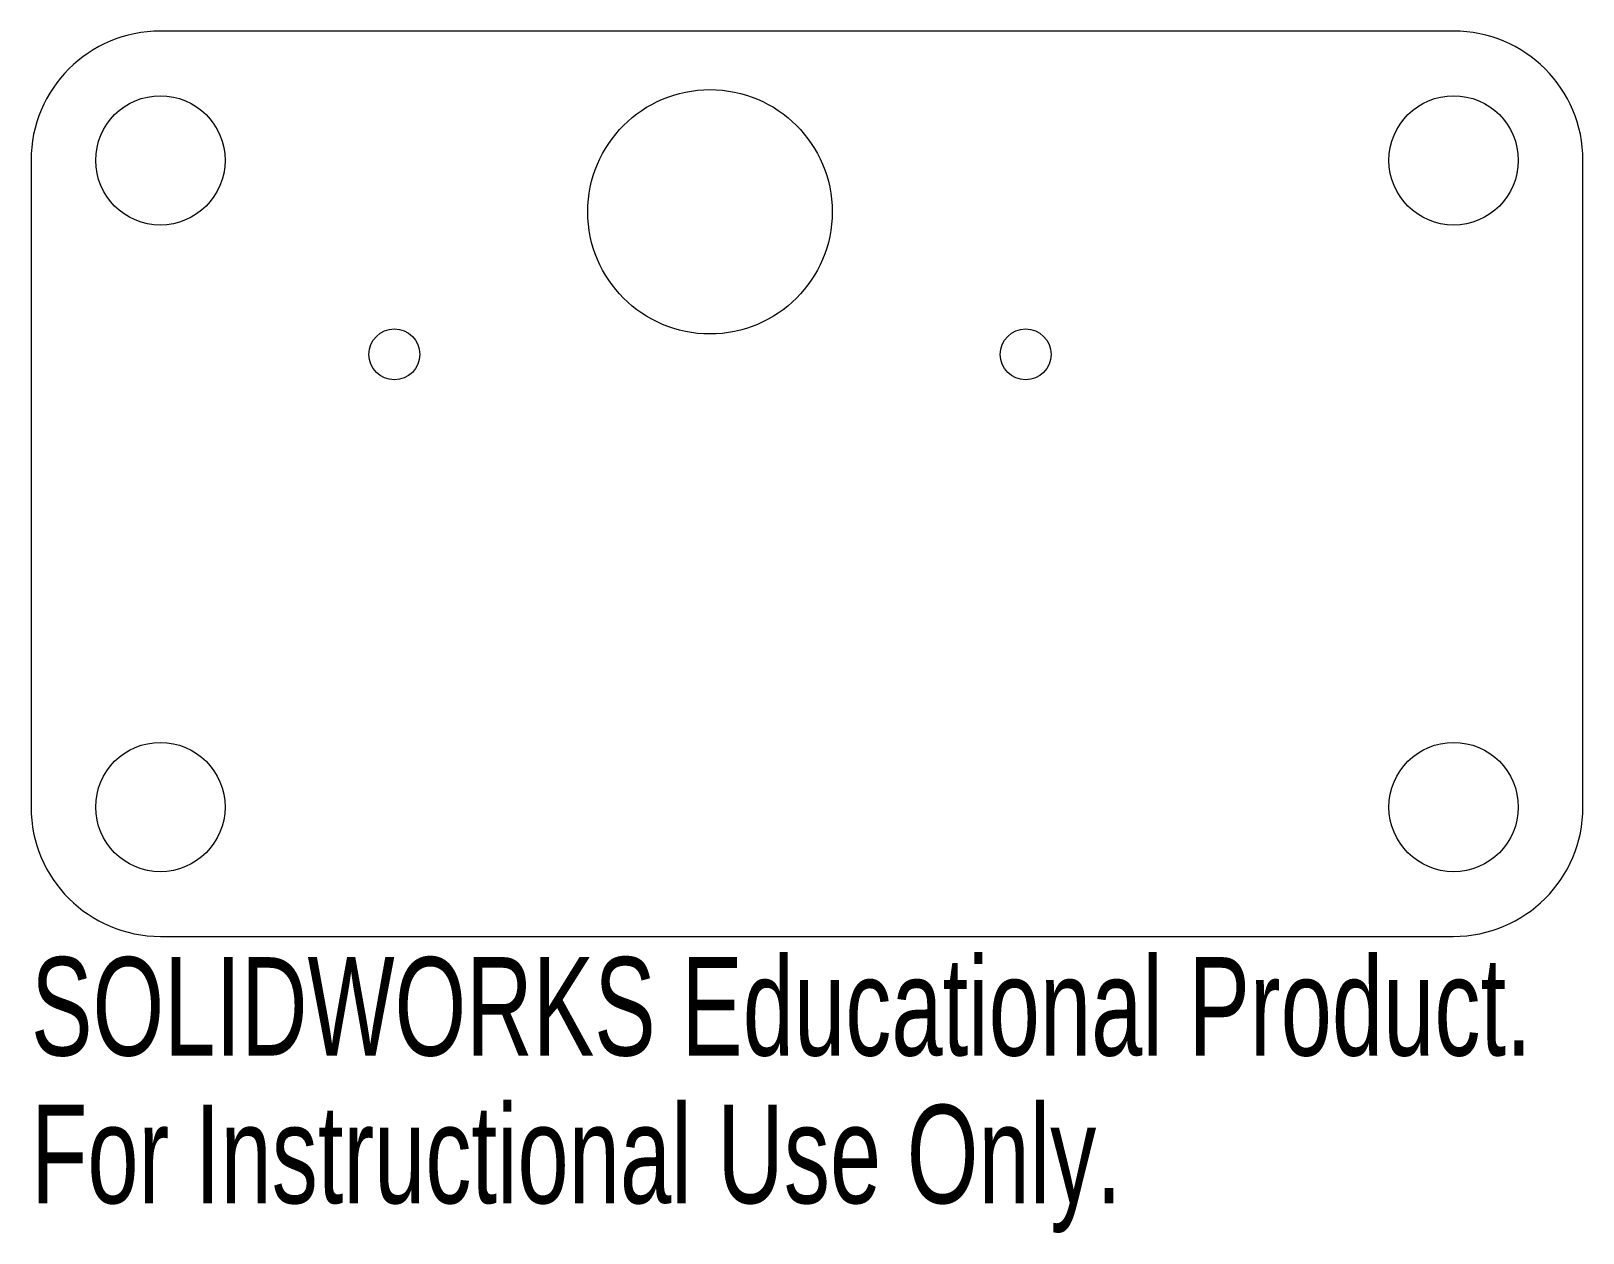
# Model space of a CAD drawing. Header units: inches. Extents: x -1.31 to 1.69, y -1.7 to 0.62.
import ezdxf

# ---------------------------------------------------------------- set-up
doc = ezdxf.new("R2010")
doc.units = ezdxf.units.IN
doc.header["$MEASUREMENT"] = 0
doc.styles.add('SLDTEXTSTYLE0', font='TXT', dxfattribs={"width": 0.7})

msp = doc.modelspace()

# ---------------------------------------------------------------- linework, layer by layer
at = {"color": 7, "linetype": 'Continuous', "lineweight": 15}
for p, q in [((1.4375, 0.625), (-1.0625, 0.625)), ((-1.3125, 0.375), (-1.3125, -0.875)), ((1.6875, -0.875), (1.6875, 0.375)), ((-1.0625, -1.125), (1.4375, -1.125))]:
    msp.add_line(p, q, dxfattribs=at)
for centre, radius in [((0, 0.2756), 0.2362), ((-1.0625, 0.375), 0.125), ((1.4375, 0.375), 0.125), ((-0.6102, 0), 0.0492), ((0.6102, 0), 0.0492), ((-1.0625, -0.875), 0.125), ((1.4375, -0.875), 0.125)]:
    msp.add_circle(centre, radius, dxfattribs=at)
for centre, start, end in [((-1.0625, 0.375), 90, 180), ((1.4375, 0.375), 0, 90), ((-1.0625, -0.875), 180, 270), ((1.4375, -0.875), 270, 0)]:
    msp.add_arc(centre, 0.25, start, end, dxfattribs=at)

# ---------------------------------------------------------------- texts
at = {"color": 7, "linetype": 'Continuous', "char_height": 0.1903, "attachment_point": 1, "style": 'SLDTEXTSTYLE0'}
for s, insert in [('SOLIDWORKS Educational Product.', (-1.3125, -1.1651)), ('For Instructional Use Only.', (-1.3125, -1.4506))]:
    msp.add_mtext(s, dxfattribs=dict(at, insert=insert))

doc.saveas('drawing.dxf')
